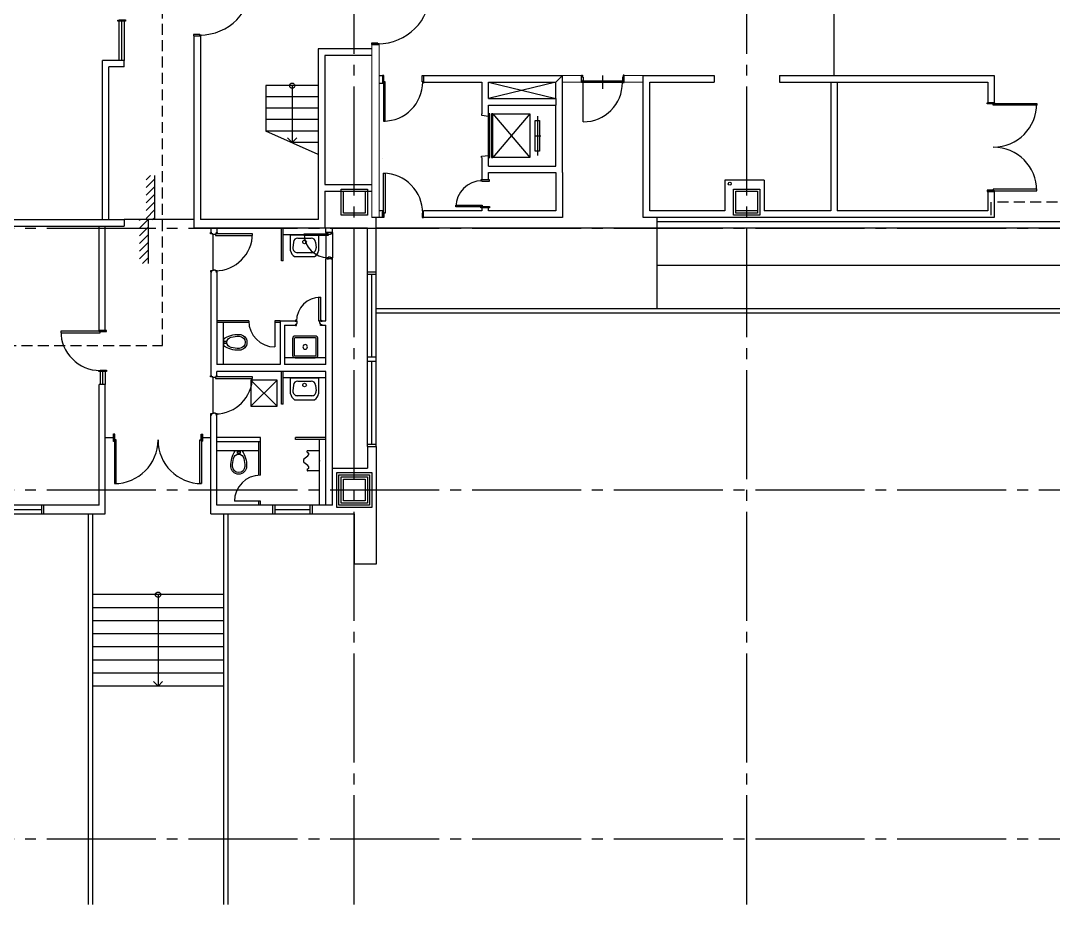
# Model space of a CAD drawing. Header units: millimetres. Extents: x -8103 to 195597, y 6477 to 112111.
# Drawn here: x 23595 to 25963, y 10600 to 12626 of the extents above; entities that cross this region are included whole.
import ezdxf

# ---------------------------------------------------------------- set-up
doc = ezdxf.new("R2010")
doc.units = ezdxf.units.MM
doc.header["$LTSCALE"] = 100
doc.linetypes.add('X-N-FAB-L10$0$COL-CEN-LIN', pattern=[3.25, 2.5, -0.25, 0.25, -0.25])
doc.linetypes.add('X-N-FAB-L10$0$HIDDEN', pattern=[0.375, 0.25, -0.125])
for name, color, linetype in [('0-XREF', 7, 'Continuous'), ('X-N-FAB-L10$0$08', 8, 'Continuous'), ('X-N-FAB-L10$0$188K新增範圍', 8, 'Continuous'), ('X-N-FAB-L10$0$A-WALL-IN', 8, 'Continuous'), ('X-N-FAB-L10$0$BLOCK', 8, 'Continuous'), ('X-N-FAB-L10$0$CCL', 8, 'X-N-FAB-L10$0$COL-CEN-LIN'), ('X-N-FAB-L10$0$COL-S', 8, 'Continuous'), ('X-N-FAB-L10$0$DOOR', 8, 'Continuous'), ('X-N-FAB-L10$0$TXT-CODE', 8, 'Continuous')]:
    doc.layers.add(name, color=color, linetype=linetype)

# ---------------------------------------------------------------- blocks, each defined once
blk = doc.blocks.new('X-N-FAB-L10$0$A$C467ba2ca')
at = {"layer": 'X-N-FAB-L10$0$CCL'}
for p, q in [((-2650, 0), (-2650, 9160)), ((-1750, 0), (-1750, 9160)), ((-27730.00003440415, 1550), (360, 1550)), ((-27730.00003440415, 950), (360, 950)), ((-27730.00003440415, 150), (360, 150))]:
    blk.add_line(p, q, dxfattribs=at)
at = {"layer": 'X-N-FAB-L10$0$COL-S'}
for points in [[(-2679.999999553242, 1639.999999550568), (-2620.000000447311, 1639.999999550568), (-2620.000000447311, 1580.000000444797), (-2679.999999553242, 1580.000000444797)], [(-2674.999999553242, 1634.999999550568), (-2625.000000447311, 1634.999999550568), (-2625.000000447311, 1585.000000444797), (-2674.999999553242, 1585.000000444797)], [(-1779.999999584092, 1639.999999550568), (-1720.000000478161, 1639.999999550568), (-1720.000000478161, 1580.000000444797), (-1779.999999584092, 1580.000000444797)], [(-1774.999999584092, 1634.999999550568), (-1725.000000478161, 1634.999999550568), (-1725.000000478161, 1585.000000444797), (-1774.999999584092, 1585.000000444797)], [(-2679.999999565218, 979.9999995528779), (-2620.000000459288, 979.9999995528779), (-2620.000000459288, 920.0000004471076), (-2679.999999565218, 920.0000004471076)], [(-2674.999999565218, 974.9999995528779), (-2625.000000459288, 974.9999995528779), (-2625.000000459288, 925.0000004471076), (-2674.999999565218, 925.0000004471076)]]:
    blk.add_lwpolyline(points, close=True, dxfattribs=at)
blk = doc.blocks.new('X-N-FAB-L10$0$A$C5b9bb6f0')
at = {"layer": 'X-N-FAB-L10$0$08'}
for p, q in [((26489.62848975291, 3789.035616617184), (26489.62848975291, 3699.035616617184)), ((26495.62848975288, 3789.035616617184), (26495.62848975288, 3699.035616617184)), ((26501.62848975291, 3789.035616617184), (26501.62848975291, 3699.035616617184)), ((26661.62848975285, 3755.132958080678), (26676.62848975285, 3755.132958080678)), ((26661.62848975291, 3755.132958080678), (26661.62848975288, 3314.035616617184)), ((26676.62848975291, 3755.132958080678), (26676.62848975288, 3334.035616617199)), ((26946.6284897835, 3725.132958080503), (26946.62848978321, 3334.035616617199)), ((27069.12848973452, 3725.132958080532), (26946.6284897835, 3725.132958080503)), ((26451.62848975291, 3334.035616617184), (26451.62848975291, 3699.035616617184)), ((26501.62848975291, 3699.035616617184), (26451.62848975291, 3699.035616617184)), ((26501.62848975291, 3684.035616617184), (26501.62848975291, 3699.035616617184)), ((26961.6284897835, 3710.132958080503), (26961.62848978327, 3414.035616614885)), ((27069.12848973452, 3710.132958080532), (26961.6284897835, 3710.132958080503)), ((26466.62848975291, 3334.035616617184), (26466.62848975291, 3684.035616617184)), ((26501.62848975291, 3684.035616617184), (26466.62848975291, 3684.035616617184)), ((27691.62848975288, 3339.035616617184), (27691.62848975291, 3664.035616617199)), ((27691.62848975291, 3664.035616617199), (27854.12848975291, 3664.035616617199)), ((27706.62848975288, 3354.035616617199), (27706.62848975291, 3649.035616617184)), ((27706.62848975291, 3649.035616617184), (27854.12848975291, 3649.035616617199)), ((27854.12848975291, 3664.035616617199), (27854.12848975291, 3649.035616617199)), ((28004.12848975291, 3664.035616617199), (28004.12848975291, 3649.035616617199)), ((28004.12848975291, 3664.035616617199), (28496.59395301022, 3664.035616617199)), ((28004.12848975291, 3649.035616617199), (28121.59395301022, 3649.035616617199)), ((28121.59395301022, 3649.035616617199), (28136.59395301022, 3649.035616617199)), ((28121.59395301022, 3649.035616617199), (28121.59395301022, 3354.035616617199)), ((28136.59395301022, 3649.035616617199), (28136.59395301022, 3354.035616617199)), ((28136.59395301022, 3649.035616617199), (28481.59395301022, 3649.035616617199)), ((28481.59395301022, 3649.035616617199), (28481.59395301022, 3601.987055641628)), ((28496.59395301019, 3664.035616617199), (28496.59395301022, 3601.987055641628)), ((26826.62848978341, 3641.035616617184), (26826.62848978341, 3537.03561661717)), ((26946.62848978341, 3641.03561661717), (26826.62848978341, 3641.035616617184)), ((26886.62848978341, 3641.03561661717), (26886.62848978341, 3511.03561661717)), ((26946.62848978341, 3615.03561661717), (26826.62848978341, 3615.03561661717)), ((28496.59395301022, 3601.987055641628), (28481.59395301042, 3601.987055641628)), ((26946.62848978341, 3589.03561661717), (26826.62848978341, 3589.03561661717)), ((26946.62848978341, 3563.03561661717), (26826.62848978341, 3563.03561661717)), ((26946.62848978341, 3537.03561661717), (26826.62848978341, 3537.03561661717)), ((26946.62848978647, 3483.240009642497), (26826.62848978341, 3537.03561661717)), ((26886.62848978341, 3511.03561661717), (26876.02188806565, 3521.642218335008)), ((26946.62848978341, 3511.03561661717), (26884.62579059551, 3511.03561661717)), ((26886.62848978341, 3511.03561661717), (26897.23509150121, 3521.642218335008)), ((27094.12848975291, 3474.035616617199), (27094.12848975291, 3474.035616617199)), ((26551.60473210644, 3425.159856312675), (26561.52726900115, 3435.082393207427)), ((26571.60473210644, 3334.035616617184), (26571.60473210644, 3435.082393207442)), ((26551.60473210644, 3407.48218678296), (26571.60473210644, 3427.482186783061)), ((26961.62848978327, 3414.035616614885), (27069.12848973452, 3414.035616614885)), ((27969.12848973423, 3424.035616617635), (27879.12848973452, 3424.035616617635)), ((27879.12848973452, 3424.035616617635), (27879.12848973452, 3354.035616617199)), ((27969.12848973423, 3424.035616617635), (27969.12848973423, 3354.035616617199)), ((26551.60473210644, 3389.804517253244), (26571.60473210644, 3409.804517253346)), ((26551.60473210644, 3372.126847723528), (26571.60473210644, 3392.126847723644)), ((26961.62848978327, 3399.035616614885), (27069.12848973452, 3399.035616614885)), ((26961.62848978327, 3399.035616614885), (26961.62848978318, 3314.035616617184)), ((28496.59395301022, 3398.084177592871), (28481.59395301022, 3398.084177592871)), ((28481.59395301022, 3398.084177592871), (28481.59395301022, 3354.035616617199)), ((28496.59395301022, 3398.084177592871), (28496.59395301022, 3339.035616617199)), ((26551.60473210644, 3354.449178193812), (26571.60473210644, 3374.449178193929)), ((28489.09395301022, 3374.035616617199), (28489.09395301022, 3344.035616617184)), ((26551.60473210644, 3336.771508664096), (26571.60473210644, 3356.771508664213)), ((26566.54650958916, 3334.035616617184), (26571.60473210644, 3339.093839134497)), ((27079.12848975294, 3214.035616439796), (27079.12848975294, 3339.035616617184)), ((28496.59395301022, 3339.035616617199), (27691.62848975288, 3339.035616617184)), ((27879.12848973452, 3354.035616617199), (27706.62848975288, 3354.035616617199)), ((28121.59395301022, 3354.035616617199), (27969.12848973423, 3354.035616617199)), ((28481.59395301022, 3354.035616617199), (28136.59395301022, 3354.035616617199)), ((26079.12848976773, 3334.035616617184), (26501.62848975291, 3334.035616617184)), ((26079.1284897674, 3319.035616617184), (26501.62848975291, 3319.035616617184)), ((26444.12848975291, 3079.938275155568), (26444.12848975294, 3319.035616617184)), ((26458.12848975291, 3079.938275155568), (26458.12848975294, 3319.035616617184)), ((26661.62848975288, 3334.035616617184), (26501.62848975291, 3334.035616617184)), ((26501.62848975291, 3334.035616617184), (26501.62848975291, 3319.035616617184)), ((26536.60473210644, 3314.473547652873), (26556.16680107065, 3334.035616617184)), ((26536.60473210644, 3332.151217182589), (26538.48913154102, 3334.035616617184)), ((26536.60473210644, 3296.795878123157), (26556.60473210644, 3316.795878123274)), ((26556.60473210644, 3334.035616617184), (26556.60473210644, 3232.988840026941)), ((26946.62848978321, 3334.035616617199), (26676.62848975288, 3334.035616617199)), ((26536.60473210644, 3279.118208593442), (26556.60473210644, 3299.118208593558)), ((26700.1284897532, 3314.035616617184), (26661.62848975288, 3314.035616617184)), ((27059.12848975294, 3314.035616617199), (26661.62848975288, 3314.035616617184)), ((26700.1284897532, 3314.035616617199), (26700.1284897532, 3304.035616617184)), ((26705.12848975247, 3300.035616617693), (26705.12848974767, 3218.035616617693)), ((26714.1284897532, 3314.035616617184), (26714.1284897532, 3304.03561661717)), ((26862.12848975285, 3239.035616617184), (26862.12848975288, 3314.035616617184)), ((26866.12848975285, 3239.035616617184), (26866.12848975288, 3314.035616617184)), ((26964.12848975285, 3299.035616619556), (26866.12848975285, 3299.035616619542)), ((26883.26931000603, 3299.035616619542), (26946.98766949971, 3299.035616619542)), ((26883.26931000603, 3262.625125480306), (26883.26931000603, 3299.035616619542)), ((26946.98766949971, 3299.035616619542), (26946.98766949971, 3262.625125480306)), ((26964.12848975291, 3304.035616616718), (26964.12848975291, 3314.035616617184)), ((26964.12848975291, 3304.035616616718), (26964.12848975291, 3301.535616616908)), ((26979.12848975291, 3304.035616616718), (26964.12848975291, 3304.035616616718)), ((26964.12848975291, 3297.535616616908), (26964.12848975291, 3244.035616616718)), ((26979.12848975291, 3304.035616616718), (26979.12848975291, 3314.035616617184)), ((26979.12848975297, 3301.535616617199), (26979.12848975364, 3246.535616616879)), ((27059.12848975294, 3214.035616439796), (27059.12848975294, 3314.035616617199)), ((26536.60473210644, 3261.44053906374), (26556.60473210644, 3281.440539063842)), ((26889.86805861306, 3282.364507509425), (26888.50727390006, 3269.245155610683)), ((26899.94060281821, 3291.446330543593), (26930.31637668752, 3291.446330543593)), ((26940.38892089264, 3282.364507509425), (26941.74970560567, 3269.245155610683)), ((26536.60473210644, 3243.762869534025), (26556.60473210644, 3263.762869534126)), ((26543.50837212903, 3232.988840026941), (26556.60473210644, 3246.085200004425)), ((26892.37193279085, 3248.971191303091), (26937.88504671489, 3248.971191303091)), ((26931.67716140053, 3258.073814087897), (26898.57981810521, 3258.073814087897)), ((26866.12848975285, 3239.035616617184), (26862.12848975285, 3239.035616617184)), ((26979.12848975291, 3244.035616616718), (26964.12848975291, 3244.035616616718)), ((26964.12848975291, 3102.035616616879), (26964.12848975291, 3244.035616616718)), ((26979.12848975291, 2764.035616617199), (26979.12848975291, 3244.035616616718)), ((26700.12848975288, 3214.035616618334), (26700.12848975288, 2976.035616618217)), ((26714.12848975291, 3214.035616617184), (26714.12848975291, 3002.035616617184)), ((27059.12848975294, 2814.035616439796), (27059.12848975294, 3214.035616439796)), ((27059.12848975294, 3214.035616439796), (27079.12848975294, 3214.035616439796)), ((27059.12848975294, 3209.035616439796), (27079.12848975294, 3209.035616439796)), ((27064.12848975294, 3214.035616439796), (27079.12848972526, 3214.035616439796)), ((27064.12848975294, 3214.035616439796), (27079.1284897468, 3214.035616439796)), ((27064.12848975294, 3214.035616439796), (27079.12848975291, 3214.035616439796)), ((27069.12848975294, 3019.035616439796), (27069.12848975294, 3209.035616439796)), ((27079.12848975294, 2814.035616439796), (27079.12848975291, 3214.035616439796)), ((26458.12848975294, 3079.938275155568), (26444.12848975291, 3079.938275155568)), ((26787.12848975454, 3102.035616616879), (26714.12848975291, 3102.035616617184)), ((26787.26197156616, 3098.035616616879), (26714.12848975291, 3098.035616617184)), ((26729.12848975128, 3002.035616617155), (26729.12848975128, 3098.03561661714)), ((26847.12848975454, 3102.035616616879), (26847.12848975454, 3042.035616616879)), ((26859.12848975454, 3102.035616616879), (26847.12848975454, 3102.035616616879)), ((26859.12848975454, 3098.035616616879), (26847.12848975454, 3098.035616616879)), ((26859.12848975454, 3102.035616616879), (26894.12848975239, 3102.035616616879)), ((26859.12848975454, 3102.035616616879), (26859.1284897544, 3002.035616616879)), ((26869.12848975451, 3092.035616616879), (26894.12848975279, 3092.035616616879)), ((26869.12848975451, 3092.035616616879), (26869.1284897544, 3002.035616616879)), ((26954.12848975271, 3102.035616616879), (26964.12848975288, 3102.035616616879)), ((26954.12848975311, 3092.035616616879), (26964.12848975291, 3092.035616616879)), ((26964.12848975288, 3002.035616617199), (26964.12848975288, 3092.035616616879)), ((26729.12848975041, 3060.535616617286), (26729.12848975213, 3044.535616617286)), ((26731.1284897516, 3049.535616617504), (26731.12848975093, 3055.535616617504)), ((26731.12848975093, 3055.535616617504), (26735.12848975093, 3055.535616617941)), ((26735.12848975093, 3055.535616617941), (26735.1284897516, 3049.535616617941)), ((26887.50848975172, 3060.715616615766), (26887.50848975335, 3023.275616615763)), ((26891.66848975173, 3060.71561661594), (26891.66848975336, 3023.275616615952)), ((26939.50848975146, 3066.955616618041), (26893.74848975145, 3066.955616616033)), ((26939.50848975164, 3062.795616618037), (26893.74848975163, 3062.795616616044)), ((26941.58848975334, 3023.275616618135), (26941.58848975171, 3060.715616618138)), ((26945.74848975337, 3023.27561661831), (26945.74848975174, 3060.715616618312)), ((26735.1284897516, 3049.535616617941), (26731.1284897516, 3049.535616617504)), ((26964.12848975288, 3017.035616617199), (26869.1284897544, 3017.035616616893)), ((26893.74848975346, 3021.195616616038), (26939.50848975344, 3021.195616618046)), ((26893.74848975363, 3017.035616616035), (26939.50848975361, 3017.035616618043)), ((27059.12848975294, 3019.035616439796), (27079.12848975291, 3019.035616439796)), ((27059.12848975294, 3009.035616439796), (27079.12848975291, 3009.035616439796)), ((27069.12848975294, 2819.035616439796), (27069.12848975294, 3009.035616439796)), ((27069.12848975294, 2819.035616439796), (27069.12848975294, 3009.035616439796)), ((26446.12848975291, 2986.03561661893), (26446.12848975291, 2956.03561661893)), ((26458.12848975291, 2986.03561661893), (26446.12848975291, 2986.03561661893)), ((26452.12848975291, 2986.03561661893), (26452.12848975291, 2956.03561661893)), ((26458.12848975291, 2986.03561661893), (26458.12848975291, 2956.03561661893)), ((26859.1284897544, 3002.035616616893), (26714.12848975291, 3002.035616617184)), ((26964.12848975288, 2986.035616617199), (26714.12848975326, 2986.035616617199)), ((26714.12848975317, 2976.035616617184), (26714.12848975326, 2986.035616617199)), ((26862.12848975285, 2911.035616617199), (26862.12848975288, 2986.035616617199)), ((26866.12848975285, 2911.035616617199), (26866.12848975288, 2986.035616617199)), ((26964.12848975288, 3002.035616617199), (26869.1284897544, 3002.035616616893)), ((26964.12848975291, 2679.035616617475), (26964.12848975291, 2986.035616617199)), ((26964.12848975291, 2679.035616617475), (26964.12848975291, 2986.035616617199)), ((26705.12848975247, 2972.035616617708), (26705.12848974767, 2890.035616617708)), ((26792.12848975294, 2966.035616617199), (26852.12848975314, 2906.035616617199)), ((26852.12848975294, 2966.035616617199), (26792.12848975314, 2906.035616617199)), ((26964.12848975285, 2971.035616619556), (26866.12848975285, 2971.035616619542)), ((26883.26931000603, 2971.035616619556), (26946.98766949971, 2971.035616619556)), ((26883.26931000603, 2934.625125480321), (26883.26931000603, 2971.035616619556)), ((26899.94060281821, 2963.446330543607), (26930.31637668752, 2963.446330543607)), ((26946.98766949971, 2971.035616619556), (26946.98766949971, 2934.625125480321)), ((26458.12848975291, 2956.03561661893), (26444.12848975291, 2956.03561661893)), ((26444.12848975291, 2679.035616617199), (26444.12848975291, 2956.03561661893)), ((26444.12848975291, 2679.035616617199), (26444.12848975291, 2956.03561661893)), ((26458.12848975288, 2659.035616617213), (26458.12848975291, 2956.03561661893)), ((26458.12848975288, 2659.035616617213), (26458.12848975291, 2956.03561661893)), ((26889.86805861306, 2954.364507509425), (26888.50727390006, 2941.245155610697)), ((26940.38892089264, 2954.364507509425), (26941.74970560567, 2941.245155610697)), ((26892.37193279085, 2920.971191303091), (26937.88504671489, 2920.971191303091)), ((26931.67716140053, 2930.073814087911), (26898.57981810521, 2930.073814087911)), ((26866.12848975285, 2911.035616617199), (26862.12848975285, 2911.035616617199)), ((26700.12848975291, 2659.035616617213), (26700.12848975288, 2886.035616618334)), ((26700.12848975291, 2659.035616617213), (26700.12848975288, 2886.035616618334)), ((26700.12848975288, 2841.535616617199), (26700.12848975288, 2886.035616618334)), ((26700.12848975288, 2841.535616617199), (26700.12848975288, 2886.035616618334)), ((26714.128489753, 2841.535616617199), (26714.12848975303, 2886.035616617184)), ((26714.128489753, 2841.535616617199), (26714.12848975303, 2886.035616617184)), ((26477.17705072858, 2825.535616617199), (26477.17705072858, 2842.535616617199)), ((26681.07992877733, 2825.535616616966), (26681.07992877733, 2842.535616616966)), ((26714.12848975288, 2679.035616617213), (26714.12848975291, 2856.035616617184)), ((26459.12848976735, 2834.035616617199), (26477.17705072847, 2834.035616617199)), ((26681.07992877733, 2834.035616617199), (26700.12848975288, 2834.035616617184)), ((26814.12848975297, 2834.03561661733), (26714.12848975288, 2834.035616617213)), ((26814.12848975297, 2824.03561661733), (26714.12848975288, 2824.035616617213)), ((26810.12848975346, 2748.035616617126), (26810.12848975224, 2824.035616617315)), ((26814.12848975297, 2824.03561661733), (26814.12848975297, 2834.03561661733)), ((26814.12848975346, 2747.902134805641), (26814.12848975224, 2824.03561661733)), ((26894.12848975309, 2830.035616617257), (26894.12848975314, 2834.035616617257)), ((26964.12848975288, 2834.03561661733), (26894.12848975314, 2834.035616617257)), ((26964.12848975288, 2830.03561661733), (26894.12848975309, 2830.035616617257)), ((26949.12848975073, 2679.035616617461), (26949.12848975309, 2830.035616617301)), ((27059.12848975294, 2819.035616439796), (27079.12848975294, 2819.035616439796)), ((26810.12848975256, 2804.035616617315), (26714.12848975288, 2804.035616617213)), ((26772.12848975291, 2804.035616617446), (26756.12848975291, 2804.035616617097)), ((26761.12848975297, 2802.035616617213), (26767.12848975297, 2802.03561661733)), ((26761.12848975306, 2798.035616617213), (26761.12848975297, 2802.035616617213)), ((26767.12848975306, 2798.03561661733), (26761.12848975306, 2798.035616617213)), ((26767.12848975297, 2802.03561661733), (26767.12848975306, 2798.03561661733)), ((26921.12848975224, 2800.356616615158), (26921.12848975204, 2803.535616615147)), ((26921.42048975229, 2799.90161661517), (26923.94848975237, 2798.743616615335)), ((26949.12848975201, 2804.03561661698), (26921.62848975201, 2804.035616615176)), ((26949.12848975501, 2758.03561661698), (26949.12848975201, 2804.03561661698)), ((27059.12848975294, 2814.035616439796), (27079.12848975288, 2814.035616439796)), ((27059.12848975297, 2814.035616439796), (27079.12848975294, 2814.035616439796)), ((27059.12848975297, 2814.035616439796), (27059.12848975294, 2764.035616617199)), ((27079.12848975288, 2814.035616439796), (27079.12848975288, 2544.035616614128)), ((26913.12848975373, 2778.07161661463), (26913.12848975332, 2783.99961661463)), ((26921.12848975477, 2761.714616615151), (26921.12848975501, 2758.535616615147)), ((26921.42048975476, 2762.169616615167), (26923.93448975467, 2763.321616615329)), ((26949.12848975501, 2758.03561661698), (26921.62848975501, 2758.035616615176)), ((26979.12848975291, 2679.03561661749), (26979.12848975291, 2764.035616617199)), ((26979.12848975291, 2764.035616617199), (27059.12848975294, 2764.035616617199)), ((26316.62848975291, 2679.035616617155), (26225.62848975291, 2679.035616617155)), ((26311.62848975291, 2679.035616617155), (26311.62848975291, 2659.035616617199)), ((26316.62848975291, 2679.035616617155), (26316.62848975291, 2659.035616617199)), ((26444.12848975291, 2679.035616617199), (26316.62848975291, 2679.035616617184)), ((26841.62848975291, 2679.035616617271), (26714.12848975288, 2679.035616617213)), ((26814.1284897555, 2688.035616617242), (26754.1284897555, 2688.035616619076)), ((26810.12848975591, 2679.035616617315), (26810.1284897555, 2688.035616617126)), ((26814.12848975591, 2679.03561661733), (26814.1284897555, 2688.035616617242)), ((26841.62848975291, 2679.035616617199), (26841.62848975291, 2659.035616617199)), ((26932.62848975291, 2679.035616617184), (26841.62848975291, 2679.035616617199)), ((26846.62848975291, 2679.035616617199), (26846.62848975291, 2659.035616617199)), ((26927.62848975291, 2679.035616617184), (26927.62848975291, 2659.035616617199)), ((26932.62848975291, 2679.035616617184), (26932.62848975291, 2659.035616617199)), ((26979.12848975291, 2679.03561661749), (26932.62848975291, 2679.035616617359)), ((26225.62848975291, 2659.035616617199), (26316.62848975291, 2659.035616617184)), ((26230.62848975291, 2669.035616617199), (26311.62848975291, 2669.035616617184)), ((26316.62848975291, 2659.035616617199), (26458.12848975288, 2659.035616617199)), ((26419.12848973856, 2659.035616617199), (26419.12848973859, 1764.035616617199)), ((26429.12848973856, 2659.035616617199), (26429.12848973859, 1764.035616617199)), ((26700.12848975291, 2659.035616617213), (26841.62848975291, 2659.035616617271)), ((26729.12848976723, 2659.035616617228), (26729.12848976723, 1764.035616617228)), ((26739.12848976723, 2659.035616617228), (26739.12848976723, 1764.035616617228)), ((26841.62848975291, 2659.035616617199), (26932.62848975291, 2659.035616617184)), ((26846.62848975291, 2669.035616617199), (26927.62848975291, 2669.035616617184)), ((26932.62848975291, 2659.035616617359), (27029.12848975291, 2659.035616617519)), ((27029.12848975291, 2659.035616617519), (27029.12848975291, 2544.035616614128)), ((27079.12848975288, 2544.035616614128), (27029.12848975291, 2544.035616614128)), ((26729.12848976723, 2474.035616617199), (26429.12848973856, 2474.035616617199)), ((26579.12848975291, 2474.035616617199), (26579.12848975291, 2264.035616617199)), ((26729.12848976723, 2444.035616617199), (26429.12848973856, 2444.035616617199)), ((26729.12848976723, 2414.035616617184), (26429.12848973856, 2414.035616617199)), ((26729.12848976723, 2384.035616617199), (26429.12848973856, 2384.035616617184)), ((26729.12848976723, 2354.035616617199), (26429.12848973856, 2354.035616617184)), ((26729.12848976723, 2324.035616617199), (26429.12848973856, 2324.035616617184)), ((26729.12848976723, 2294.035616617184), (26429.12848973856, 2294.035616617199)), ((26579.12848975291, 2264.035616617199), (26568.52188803512, 2274.642218335022)), ((26579.12848975291, 2264.035616617199), (26589.73509147068, 2274.642218335022)), ((26729.12848976723, 2264.035616617184), (26429.12848973856, 2264.035616617199))]:
    blk.add_line(p, q, dxfattribs=at)
for points in [[(26486.84800194929, 3790.986836129334), (26489.77483121891, 3790.986836129392), (26489.77483121888, 3791.962445885481), (26504.40897755901, 3791.962445885627), (26504.40897755904, 3789.03561661733), (26486.84800194929, 3789.035616617155)], [(26677.90897755782, 3757.084177592769), (26674.9821482882, 3757.084177592827), (26674.9821482882, 3758.059787348917), (26660.34800194809, 3758.059787349062), (26660.34800194803, 3755.132958080765), (26677.90897755779, 3755.13295808059)], [(28497.37444081515, 3600.035836129362), (28494.44761154556, 3600.035836129377), (28494.44761154553, 3599.060226373287), (28480.8134652054, 3599.060226373433), (28480.81346520546, 3601.98705564173), (28497.37444081518, 3601.987055641541)], [(28494.44761154556, 3600.035836129377), (28594.44783105774, 3600.03583612814), (28594.44783105771, 3596.133397103738), (28494.4476115455, 3596.133397105004)], [(26999.128489722, 3404.035616617199), (27059.128489722, 3404.035616617199), (27059.128489722, 3344.035616617199), (26999.128489722, 3344.035616617199)], [(27004.12848975262, 3399.035616614885), (27054.12848975262, 3399.035616614885), (27054.12848975262, 3349.035616614885), (27004.12848975262, 3349.035616614885)], [(27899.12848972203, 3404.035616617184), (27959.12848972203, 3404.035616617199), (27959.12848972203, 3344.035616617184), (27899.12848972203, 3344.035616617199)], [(27904.1284897468, 3399.035616617199), (27954.1284897468, 3399.035616617199), (27954.1284897468, 3354.035616617199), (27904.1284897468, 3354.035616617199)], [(28497.37444081515, 3400.035397105021), (28494.44761154556, 3400.035397105006), (28494.44761154553, 3401.011006861096), (28480.8134652054, 3401.011006860965), (28480.81346520546, 3398.084177592667), (28497.37444081518, 3398.084177592857)], [(28494.44761154556, 3400.035397105006), (28594.44783105774, 3400.035397106258), (28594.44783105771, 3403.937836130644), (28494.4476115455, 3403.937836129393)], [(26710.62848975256, 3301.535616617388), (26710.62848975233, 3297.535616617388), (26795.62848975233, 3297.535616612324), (26795.62848975256, 3301.535616612324)], [(26969.12848975472, 3301.535616616718), (26969.12848975454, 3297.535616616718), (26914.12848975454, 3297.535616618785), (26914.12848975472, 3301.535616618785)], [(26951.62848975265, 3101.03561661487), (26947.62848975265, 3101.035616615016), (26947.62848975472, 3156.035616615016), (26951.62848975472, 3156.03561661487)], [(26443.34800194809, 3077.987055643258), (26446.27483121768, 3077.987055643258), (26446.27483121771, 3077.011445887183), (26460.90897755785, 3077.011445887314), (26460.90897755782, 3079.938275155611), (26443.34800194806, 3079.938275155422)], [(26446.27483121768, 3077.987055643258), (26356.27461170551, 3077.987055642021), (26356.27461170554, 3074.08461661762), (26446.27483121774, 3074.084616618886)], [(26443.34800194931, 2987.986836131036), (26446.27483121894, 2987.98683613108), (26446.27483121891, 2988.962445887184), (26460.90897755907, 2988.962445887315), (26460.9089775591, 2986.035616619018), (26443.34800194934, 2986.035616618843)], [(26710.62848975256, 2973.535616617388), (26710.62848975233, 2969.535616617388), (26795.62848975233, 2969.535616612324), (26795.62848975256, 2973.535616612324)], [(26479.12827024073, 2825.755128812336), (26479.1282702407, 2828.681958081957), (26480.10387999681, 2828.681958081957), (26480.10387999666, 2842.316104422105), (26477.17705072838, 2842.316104422061), (26477.17705072855, 2825.755128812321)], [(26679.12870926506, 2825.755128812336), (26679.12870926506, 2828.681958081957), (26678.15309950899, 2828.681958081957), (26678.15309950913, 2842.316104422105), (26681.07992877744, 2842.316104422061), (26681.07992877724, 2825.755128812321)], [(26479.1282702407, 2828.681958081957), (26479.12827024196, 2728.681738569765), (26483.03070926634, 2728.681738569794), (26483.03070926509, 2828.681958082001)], [(26679.12870926506, 2828.681958081957), (26679.12870926384, 2728.681738569765), (26675.22627023945, 2728.681738569794), (26675.2262702407, 2828.681958082001)], [(26989.12848975291, 2754.035616617199), (27069.12848975291, 2754.035616617199), (27069.12848975291, 2674.035616617199), (26989.12848975291, 2674.035616617199)], [(26994.12848975291, 2749.035616617199), (27064.12848975291, 2749.035616617199), (27064.12848975291, 2679.035616617199), (26994.12848975291, 2679.035616617199)]]:
    blk.add_lwpolyline(points, close=True, dxfattribs=at)
at = {"layer": 'X-N-FAB-L10$0$08', "linetype": 'X-N-FAB-L10$0$HIDDEN'}
blk.add_lwpolyline([(28829.12848975263, 3374.035616614889), (28496.59395301022, 3374.035616614887)], dxfattribs=at)
at = {"layer": 'X-N-FAB-L10$0$08'}
for points in [[(26711.92848975272, 3304.035616617301), (26715.12848975274, 3304.035616617111), (26715.12848975256, 3301.535616617111), (26710.62848975256, 3301.535616617388), (26710.62848975247, 3300.035616617388), (26705.12848975247, 3300.035616617693), (26705.12848975256, 3301.535616617693), (26699.12848974756, 3301.535616618101), (26699.12848974773, 3304.035616618101), (26702.32848974774, 3304.035616617926)], [(26975.9284897529, 3304.035616617082), (26979.12848975291, 3304.035616617199), (26979.12848975297, 3301.535616617199), (26974.62848975297, 3301.535616617024), (26974.62848975303, 3300.035616617024), (26969.12848975303, 3300.035616616835), (26969.12848975297, 3301.535616616835), (26967.12848975297, 3301.535616616718), (26967.12848975291, 3304.035616616718), (26970.32848975289, 3304.035616616835)], [(26975.92848975371, 3244.035616616762), (26979.12848975373, 3244.035616616879), (26979.12848975364, 3246.535616616879), (26974.62848975364, 3246.535616616718), (26974.62848975358, 3248.035616616718), (26969.12848975358, 3248.035616616529), (26969.12848975364, 3246.535616616529), (26967.12848975364, 3246.535616616398), (26967.12848975373, 3244.035616616398), (26970.32848975371, 3244.035616616515)], [(26711.92848974743, 3214.035616617301), (26715.12848974744, 3214.035616617126), (26715.12848974756, 3216.535616617126), (26710.62848974756, 3216.535616617388), (26710.62848974767, 3218.035616617388), (26705.12848974767, 3218.035616617693), (26705.12848974756, 3216.535616617693), (26699.12848974756, 3216.535616618392), (26699.12848974744, 3214.035616618392), (26702.32848974742, 3214.035616618217)], [(26894.12848975271, 3094.235616615857), (26894.12848975282, 3091.035616615845), (26896.62848975282, 3091.035616615933), (26896.62848975265, 3095.535616615933), (26898.12848975265, 3095.535616615991), (26898.12848975247, 3101.035616615991), (26896.62848975247, 3101.035616615933), (26896.62848975236, 3103.035616615933), (26894.12848975236, 3103.035616615845), (26894.12848975247, 3099.835616615848)], [(26954.12848975303, 3094.235616616672), (26954.12848975314, 3091.035616616675), (26951.62848975314, 3091.035616616588), (26951.62848975297, 3095.535616616588), (26950.12848975297, 3095.535616616544), (26950.12848975279, 3101.035616616544), (26951.62848975279, 3101.035616616588), (26951.62848975268, 3103.035616616588), (26954.12848975268, 3103.035616616675), (26954.12848975279, 3099.835616616678)], [(26711.92848975272, 2976.035616617315), (26715.12848975274, 2976.035616617126), (26715.12848975256, 2973.535616617126), (26710.62848975256, 2973.535616617388), (26710.62848975247, 2972.035616617388), (26705.12848975247, 2972.035616617708), (26705.12848975256, 2973.535616617708), (26699.12848975256, 2973.535616618392), (26699.12848975274, 2976.035616618392), (26702.32848975272, 2976.035616618217)], [(26711.92848974743, 2886.035616617315), (26715.12848974741, 2886.035616617126), (26715.12848974756, 2888.535616617126), (26710.62848974756, 2888.535616617388), (26710.62848974767, 2890.035616617388), (26705.12848974767, 2890.035616617708), (26705.12848974756, 2888.535616617708), (26699.12848974756, 2888.535616618392), (26699.12848974741, 2886.035616618392), (26702.32848974742, 2886.035616618217)]]:
    blk.add_lwpolyline(points, dxfattribs=at)
at = {"layer": 'X-N-FAB-L10$0$08', "flags": 128}
blk.add_lwpolyline([(26792.12848975314, 2906.035616617199), (26852.12848975314, 2906.035616617199), (26852.12848975294, 2966.035616617199), (26792.12848975294, 2966.035616617199)], close=True, dxfattribs=at)
at = {"layer": 'X-N-FAB-L10$0$08'}
for centre, radius in [((26886.62848978341, 3641.03561661717), 6), ((27890.15415149124, 3416.226123627013), 3.5), ((26949.12848975352, 2781.03561661698), 0.2), ((26579.12848975291, 2474.035616617199), 6)]:
    blk.add_circle(centre, radius, dxfattribs=at)
for centre, radius, start, end in [((26674.9821482882, 3877.08439710502), 120.0002195121951, 270, 0), ((28494.44761154431, 3600.035836129391), 100.0002195121951, 270, 0), ((28494.44761154431, 3400.035397105006), 100.0002195121951, 0, 90), ((26710.62848975256, 3301.535616617388), 85, 270, 0), ((26969.12848975472, 3301.535616616718), 55, 180, 270), ((26951.62848975265, 3101.03561661487), 55, 90, 180), ((26847.12848975454, 3102.035616616879), 60, 180.0000000083377, 270), ((26446.27483121894, 3077.987055643272), 90.00021951219513, 180, 270), ((26710.62848975256, 2973.535616617388), 85, 270, 0), ((26479.1282702407, 2828.681958083209), 100.0002195121951, 270, 0), ((26679.12870926509, 2828.681958083209), 100.0002195121951, 180, 270), ((26890.07848975077, 2822.900616613115), 44.5, 302.2559999907729, 321.2869999946651), ((26921.62848975204, 2803.535616615176), 0.5, 90, 179.9999999916624), ((26921.62848975224, 2800.356616615187), 0.499995, 179.9999999916624, 245.3729999972603), ((26922.92948975251, 2796.570616615267), 2.39999, 321.2869999946651, 65.374300000825), ((26914.62848975332, 2783.999616614732), 1.5, 122.2549999795163, 179.9999999916624), ((26914.62848975373, 2778.071616614732), 1.49999, 179.9999999916624, 237.7449999869435), ((26890.07848975627, 2739.170616613119), 44.5, 38.7128999983924, 57.74430000385789), ((26814.1284897555, 2688.035616617242), 60, 90, 180), ((26921.62848975477, 2761.71461661518), 0.5, 114.6269999843438, 179.9999999916624), ((26921.62848975501, 2758.535616615176), 0.5, 179.9999999916624, 270), ((26922.92948975452, 2765.50061661526), 2.39999, 294.6259999913233, 38.71309999515483)]:
    blk.add_arc(centre, radius, start, end, dxfattribs=at)
for centre, major_axis, ratio, start_param, end_param in [((26898.57981810521, 3268.200396366388), (-7.160574999357777, 7.160574999357782), 0.9999999999997176, 0.6820442814815678, 2.356194490041327), ((26899.94060281821, 3281.319748265116), (-7.160574999357777, 7.160574999357782), 0.9999999999997176, 5.497787143781997, 6.965229588661158), ((26930.31637668752, 3281.319748265116), (7.160574999358671, 7.160574999358666), 0.9999999999994694, 5.601141025597309, 7.0685834705773), ((26931.67716140053, 3268.200396366388), (-7.160574999357777, 7.160574999357782), 0.9999999999997176, 2.356194490041327, 4.030344698802788), ((26899.6452752575, 3263.681260964411), (11.6036128011569, 11.60361280115689), 0.9999999999997452, 2.420598317942363, 3.467795869172693), ((26930.61170424824, 3263.681260964411), (11.6036128011569, 11.60361280115689), 0.9999999999997452, 4.38618576450019, 5.433383315730105), ((26893.74848975174, 3060.715616616042), (-4.41234631460611, 4.412346314606111), 0.9999999999993485, -0.7853981633539318, 0.7853981634413834), ((26893.74848975174, 3060.715616616042), (1.470782104871561, 1.47078210487156), 0.9999999999975633, 0.7853981634434419, 2.356194490234502), ((26939.50848975172, 3060.715616618036), (-4.412346314605419, 4.41234631460542), 0.9999999999996623, 3.92699081703102, 5.497787143825811), ((26939.50848975172, 3060.715616618036), (1.470782104867976, 1.470782104867976), 0.9999999999989388, 5.497787143824983, 7.06858347062234), ((26893.74848975337, 3023.27561661604), (-4.412346314605419, 4.41234631460542), 0.9999999999996623, 0.7853981634412261, 2.356194490236018), ((26893.74848975337, 3023.27561661604), (1.470782104867976, 1.470782104867976), 0.9999999999989388, 2.35619449023519, 3.926990817029749), ((26939.50848975335, 3023.275616618033), (-1.470782104867976, 1.470782104867976), 0.9999999999996383, 2.356194490236938, 3.926990817030799), ((26939.50848975335, 3023.275616618033), (4.412346314606147, 4.412346314606147), 0.9999999999993323, 3.926990817031417, 5.497787143825414), ((26899.94060281821, 2953.319748265116), (-7.160574999357777, 7.160574999357782), 0.9999999999997176, 5.497787143781997, 6.965229588661158), ((26930.31637668752, 2953.319748265116), (7.160574999358671, 7.160574999358666), 0.9999999999994694, 5.601141025597309, 7.0685834705773), ((26898.57981810521, 2940.200396366388), (-7.160574999357777, 7.160574999357782), 0.9999999999997176, 0.6820442814815678, 2.356194490041327), ((26931.67716140053, 2940.200396366388), (-7.160574999357777, 7.160574999357782), 0.9999999999997176, 2.356194490041327, 4.030344698802788), ((26899.6452752575, 2935.681260964426), (11.6036128011569, 11.60361280115689), 0.9999999999997452, 2.420598317942363, 3.467795869172693), ((26930.61170424824, 2935.681260964426), (11.6036128011569, 11.60361280115689), 0.9999999999997452, 4.38618576450019, 5.433383315730105)]:
    blk.add_ellipse(centre, major_axis=major_axis, ratio=ratio, start_param=start_param, end_param=end_param, dxfattribs=at)
for centre in [(26915.12848975285, 3282.682569062759), (26915.12848975285, 2954.682569062759)]:
    blk.add_ellipse(centre, major_axis=(-2.89643683397444, 2.896436833974441), ratio=0.9999999999997053, dxfattribs=at)
at = {"layer": 'X-N-FAB-L10$0$08', "extrusion": (0, 0, -1)}
for centre, major_axis, ratio, start_param, end_param in [((26762.86923049673, 3008.868949954282), (43.63417256106797, 43.63417256106796), 0.9999999999999764, 4.919273185077098, 5.534407401909636), ((26749.15331340564, 3052.535616619469), (8.502834348571993, 8.50283434857199), 0.9999999999999921, 2.52538753651403, 5.32859409746722), ((26762.86923049673, 3008.868949954282), (-40.80574543632321, 40.80574543632322), 0.9999999999999059, 0.5091321819993982, 0.8220184215250055), ((26765.12848975128, 3052.535616621186), (-12.72792206135855, 12.72792206135855), 0.9999999999998911, 0.7853981633975027, 3.926990816987296), ((26765.12848975128, 3052.535616621186), (-9.899494936611882, 9.899494936611884), 0.9999999999999563, 0.78539816339747, 3.926990816987263), ((26762.8692304873, 3096.202283287625), (43.63417256107023, 43.63417256107022), 0.9999999999999917, 2.319574232071654, 2.934708448904209), ((26762.8692304873, 3096.202283287625), (40.80574543632448, 40.80574543632451), 0.9999999999999679, 2.319574232071642, 2.632460471597243), ((26807.79515642032, 2770.294875877487), (43.63417256107058, 43.63417256107059), 0.9999999999999745, 3.89037055895305, 4.505504775785594), ((26720.46182308698, 2770.294875875581), (43.63417256106986, 43.63417256106985), 0.9999999999999846, 0.2068842047788988, 0.8220184216114484), ((26807.79515642032, 2770.294875877487), (-40.8057454363245, 40.80574543632451), 0.9999999999999679, 5.461166885747918, 5.774053125273518), ((26720.46182308698, 2770.294875875581), (40.80574543632538, 40.80574543632537), 0.9999999999998997, 0.509132182085883, 0.8220184216114907), ((26764.12848975373, 2768.035616617271), (-9.8994949366129, 9.899494936612902), 0.9999999999997499, 2.356194490337998, 5.49778714381603)]:
    blk.add_ellipse(centre, major_axis=major_axis, ratio=ratio, start_param=start_param, end_param=end_param, dxfattribs=at)
blk.add_ellipse((26916.62848975253, 3041.995616617045), major_axis=(-3.676955262170881, 3.676955262170881), ratio=0.9999999999995461, dxfattribs=at)
at = {"layer": 'X-N-FAB-L10$0$08', "extrusion": (0, 0, -0.9999999999999998)}
for centre, major_axis, ratio, start_param, end_param in [((26764.12848975338, 2784.010792962901), (8.50283434857265, 8.50283434857265), 0.9999999999998366, 4.09618386339549, 6.899390424348679), ((26764.12848975373, 2768.035616617271), (-12.72792206135789, 12.72792206135789), 0.9999999999999947, 2.35619449033812, 5.497787143816153)]:
    blk.add_ellipse(centre, major_axis=major_axis, ratio=ratio, start_param=start_param, end_param=end_param, dxfattribs=at)
at = {"layer": 'X-N-FAB-L10$0$08'}
blk.add_point((26949.12848975352, 2781.03561661698), dxfattribs=at)
at = {"layer": 'X-N-FAB-L10$0$188K新增範圍'}
for p, q in [((27086.12848973452, 3664.035616617184), (27094.12848975291, 3664.035616617184)), ((27086.12848975288, 3647.035616617184), (27094.12848975288, 3647.035616617184)), ((27094.12848975291, 3664.035616617184), (27094.12848975291, 3647.035616617184)), ((27188.03114828948, 3664.035616617199), (27506.62848975291, 3664.035616617199)), ((27188.03114828959, 3649.035616617184), (27321.62848975291, 3649.035616617199)), ((27321.62848975291, 3649.035616617199), (27321.62848975291, 3576.035616617199)), ((27336.62848975291, 3649.035616617184), (27491.62848975291, 3611.535616617184)), ((27491.62848975291, 3649.035616617199), (27336.62848975291, 3611.535616617184)), ((27336.62848975291, 3611.535616617184), (27336.62848975291, 3649.035616617184)), ((27336.62848975291, 3649.035616617199), (27491.62848975291, 3649.035616617199)), ((27491.62848975291, 3649.035616617199), (27506.62848975291, 3664.035616617199)), ((27491.62848975291, 3611.535616617199), (27491.62848975291, 3649.035616617199)), ((27506.62848975291, 3441.535616617199), (27506.62848975291, 3664.035616617199)), ((27336.62848975291, 3611.535616617184), (27491.62848975291, 3611.535616617184)), ((27491.62848975291, 3611.535616617184), (27491.62848975291, 3596.535616617184)), ((27336.62848975288, 3596.535616617184), (27491.62848975291, 3596.535616617184)), ((27336.62848975291, 3571.035616617199), (27336.62848975291, 3596.535616617184)), ((27336.62848975291, 3576.035616617199), (27336.62848975291, 3476.035616617199)), ((27336.62848975288, 3576.035616617577), (27336.62848975291, 3476.035616617577)), ((27431.62848975291, 3576.035616617199), (27346.62848975291, 3476.035616617199)), ((27346.62848975291, 3576.035616617199), (27431.62848975291, 3476.035616617199)), ((27491.62848975291, 3456.535616617184), (27491.62848975291, 3596.535616617199)), ((27321.62848975291, 3573.035616617199), (27336.62848975265, 3571.035616617199)), ((27336.62848975291, 3571.035616617199), (27336.62848975291, 3571.035616617199)), ((27336.62848975291, 3481.035616617199), (27336.62848975291, 3571.035616617199)), ((27449.12848975268, 3571.035616617213), (27449.12848975314, 3481.035616617213)), ((27442.22848975289, 3526.035616617199), (27456.62848975291, 3526.035616617199)), ((27321.62848975291, 3479.035616617199), (27336.62848975265, 3481.035616617199)), ((27321.62848975291, 3476.035616617199), (27321.62848975291, 3424.938275153763)), ((27336.62848975291, 3456.535616617184), (27491.62848975291, 3456.535616617184)), ((27336.62848975291, 3441.535616617199), (27491.62848975291, 3441.535616617199)), ((27491.62848975291, 3441.535616617199), (27491.62848975291, 3354.035616617184)), ((27506.62848975291, 3441.535616617199), (27506.62848975291, 3339.035616617199)), ((27336.62848975291, 3424.938275153778), (27321.62848975291, 3424.938275153763)), ((27094.12848975291, 3339.035616617184), (27069.12848973452, 3339.035616617184)), ((27094.12848975291, 3354.035616617184), (27086.12848975288, 3354.035616617184)), ((27094.12848975291, 3354.035616617184), (27094.12848975279, 3339.035616617184)), ((27321.62848975291, 3354.035616617184), (27188.03114828948, 3354.035616617184)), ((27188.03114828948, 3339.035616617184), (27188.03114828948, 3354.035616617184)), ((27506.62848975291, 3339.035616617199), (27188.03114828948, 3339.035616617184)), ((27336.62848975291, 3361.035616617184), (27321.62848975291, 3361.035616617184)), ((27321.62848975291, 3361.035616617184), (27321.62848975291, 3354.035616617184)), ((27491.62848975291, 3354.035616617184), (27336.62848975291, 3354.035616617184))]:
    blk.add_line(p, q, dxfattribs=at)
for points in [[(27321.62848975291, 3576.035616617199), (27320.62848975291, 3576.035616617199), (27320.62848975291, 3573.035616617199), (27321.62848975291, 3573.035616617199)], [(27321.62848975291, 3476.035616617199), (27320.62848975291, 3476.035616617199), (27320.62848975291, 3479.035616617199), (27321.62848975291, 3479.035616617199)], [(27336.62848975291, 3456.535616617184), (27336.62848975291, 3481.035616617199)], [(27336.62848975291, 3424.938275153778), (27336.62848975291, 3441.535616617199)], [(27336.62848975291, 3354.035616617184), (27336.62848975291, 3361.035616617184)]]:
    blk.add_lwpolyline(points, dxfattribs=at)
for points in [[(27339.62848975291, 3476.035616617199), (27339.62848975291, 3576.035616617199), (27336.62848975291, 3576.035616617199), (27336.62848975291, 3476.035616617199)], [(27346.62848975291, 3476.035616617199), (27346.62848975291, 3576.035616617199), (27343.62848975291, 3576.035616617199), (27343.62848975291, 3476.035616617199)], [(27346.62848975291, 3576.035616617199), (27431.62848975291, 3576.035616617199), (27431.62848975291, 3476.035616617199), (27346.62848975291, 3476.035616617199), (27346.62848975291, 3576.035616617199)], [(27454.12848975271, 3561.035616617242), (27454.12848975309, 3491.035616617242), (27444.12848975309, 3491.035616617199), (27444.12848975271, 3561.035616617199), (27454.12848975271, 3561.035616617242)]]:
    blk.add_lwpolyline(points, close=True, dxfattribs=at)
at = {"layer": 'X-N-FAB-L10$0$A-WALL-IN', "lineweight": 0}
for p, q in [((27069.12848973452, 3735.132958080532), (27069.12848973452, 3710.132958080532)), ((27086.12848975288, 3339.035616617184), (27086.12848975288, 3735.132958080532)), ((27069.12848973452, 3710.132958080532), (27069.12848973452, 3339.03565646561)), ((27550.12848975288, 3664.035616617184), (27506.62848975291, 3664.035616617199)), ((27550.12848975288, 3649.035616617199), (27506.62848975291, 3649.035616617199)), ((27691.62848975291, 3664.035616617199), (27648.12848975288, 3664.035616617199)), ((27691.62848975291, 3649.035616617199), (27648.12848975291, 3649.035616617199))]:
    blk.add_line(p, q, dxfattribs=at)
at = {"layer": 'X-N-FAB-L10$0$DOOR'}
for p, q in [((27086.12848973452, 3735.132958080532), (27069.12848973452, 3735.132958080532)), ((27188.03114828962, 3664.035616617199), (27188.03114828959, 3649.035616617184)), ((27550.12848975291, 3649.035616617184), (27550.12848975303, 3664.035616617199)), ((27554.12848975291, 3558.035616617184), (27554.12848975291, 3648.035616617184)), ((27599.12848975291, 3634.035616617184), (27599.12848975291, 3664.035616617184)), ((27648.12848975291, 3649.035616617184), (27648.12848975303, 3664.035616617199)), ((27723.12848975291, 3339.035616617184), (27723.12848975291, 3129.035616617199)), ((28889.12848975291, 3329.035616617184), (27723.12848975291, 3329.035616617184)), ((28889.12848975291, 3314.035616617184), (27079.12848975294, 3314.035616617184)), ((28889.12848975291, 3229.035616617199), (27723.12848975291, 3229.035616617184)), ((28889.12848975291, 3129.035616617199), (27079.12848975294, 3129.035616617184)), ((28889.12848975291, 3119.035616617199), (27079.12848975294, 3119.035616617199))]:
    blk.add_line(p, q, dxfattribs=at)
for points in [[(27964.12848973452, 4506.535616617199), (28129.09395301023, 4506.535616617199), (28129.09395301023, 3664.035616617199)], [(27550.12848975291, 3662.535616617184), (27550.12848975291, 3665.035616617184), (27552.62848975291, 3665.035616617184), (27552.62848975291, 3660.535616617184), (27554.12848975291, 3660.535616617184), (27554.12848975291, 3652.535616617184), (27552.62848975291, 3652.535616617184), (27552.62848975291, 3648.035616617184), (27550.12848975291, 3648.035616617184), (27550.12848975291, 3650.535616617184)], [(27648.12848975291, 3662.535616617184), (27648.12848975291, 3665.035616617184), (27645.62848975291, 3665.035616617184), (27645.62848975291, 3660.535616617184), (27644.12848975291, 3660.535616617184), (27644.12848975291, 3652.535616617184), (27645.62848975291, 3652.535616617184), (27645.62848975291, 3648.035616617184), (27648.12848975291, 3648.035616617184), (27648.12848975291, 3650.535616617184)]]:
    blk.add_lwpolyline(points, dxfattribs=at)
for points in [[(27086.40897753814, 3737.084177592711), (27083.48214826852, 3737.084177592755), (27083.48214826852, 3738.059787348859), (27068.84800192839, 3738.05978734899), (27068.84800192836, 3735.132958080707), (27086.40897753811, 3735.132958080532)], [(27096.07970926518, 3646.75512881235), (27096.07970926515, 3649.681958081957), (27097.05531902125, 3649.681958081972), (27097.05531902111, 3664.316104422105), (27094.12848975279, 3664.316104422061), (27094.128489753, 3646.755128812321)], [(27096.07970926515, 3649.681958081957), (27096.0797092664, 3559.681738569765), (27099.98214829079, 3559.681738569809), (27099.98214828953, 3649.681958082001)], [(27186.07992877738, 3646.755128813587), (27186.07992877733, 3649.681958083209), (27185.10431902125, 3649.68195808318), (27185.10431902111, 3664.316104423313), (27188.03114828939, 3664.316104423342), (27188.03114828956, 3646.755128813602)], [(27645.12848975291, 3648.035616617184), (27553.12848975291, 3648.035616617184), (27553.12848975291, 3652.035616617184), (27645.12848975291, 3652.035616617184)], [(27096.07970926515, 3348.389275152425), (27096.0797092664, 3440.389494664618), (27099.98214829079, 3440.389494664574), (27099.98214828953, 3348.389275152382)], [(27319.34800194929, 3422.987055641672), (27322.27483121891, 3422.987055641628), (27322.27483121891, 3422.011445885524), (27338.90897755901, 3422.011445885393), (27338.90897755907, 3424.93827515369), (27319.34800194931, 3424.938275153865)], [(27322.27483121766, 3362.98683612945), (27262.27461170548, 3362.986836130687), (27262.27461170551, 3366.889275155088), (27322.27483121771, 3366.889275153822)], [(27319.34800194806, 3362.98683612945), (27322.27483121766, 3362.98683612945), (27322.27483121768, 3363.962445885525), (27338.90897755782, 3363.962445885394), (27338.90897755779, 3361.035616617097), (27319.34800194803, 3361.035616617286)], [(27096.07970926518, 3351.316104422032), (27096.07970926515, 3348.389275152425), (27097.05531902125, 3348.389275152411), (27097.05531902111, 3338.755128812278), (27094.12848975279, 3338.755128812307), (27094.128489753, 3351.316104422061)], [(27186.07992877738, 3351.316104420795), (27186.07992877733, 3348.389275151174), (27185.10431902125, 3348.389275151203), (27185.10431902111, 3338.75512881107), (27188.03114828939, 3338.755128811026), (27188.03114828956, 3351.316104420781)]]:
    blk.add_lwpolyline(points, close=True, dxfattribs=at)
for centre, radius, start, end in [((27083.48214826852, 3857.084397104947), 120.0002195121951, 270, 0), ((27096.07970926515, 3649.681958083209), 90.00021951219513, 270, 0), ((27554.12848975291, 3648.035616617184), 90, 270, 0), ((27094.35409360874, 3348.679433710553), 91.7262941002571, 359.8187554754443, 88.92205034955674), ((27322.27483121891, 3362.986836129436), 60.00021951219512, 90, 180)]:
    blk.add_arc(centre, radius, start, end, dxfattribs=at)
blk = doc.blocks.new('X-N-FAB-L10')
at = {"layer": 'X-N-FAB-L10$0$COL-S'}
for points in [[(24329.99999322949, 12239.99995925504), (24389.99999233542, 12239.99995925504), (24389.99999233542, 12179.99996014927), (24329.99999322949, 12179.99996014927)], [(24334.99999322949, 12234.99995925504), (24384.99999233542, 12234.99995925504), (24384.99999233542, 12184.99996014927), (24334.99999322949, 12184.99996014927)], [(25229.99999319864, 12239.99995925504), (25289.99999230457, 12239.99995925504), (25289.99999230457, 12179.99996014927), (25229.99999319864, 12179.99996014927)], [(25234.99999319864, 12234.99995925504), (25284.99999230457, 12234.99995925504), (25284.99999230457, 12184.99996014927), (25234.99999319864, 12184.99996014927)], [(24329.99999321752, 11579.99995925735), (24389.99999232345, 11579.99995925735), (24389.99999232345, 11519.99996015158), (24329.99999321752, 11519.99996015158)], [(24334.99999321752, 11574.99995925735), (24384.99999232345, 11574.99995925735), (24384.99999232345, 11524.99996015158), (24334.99999321752, 11524.99996015158)]]:
    blk.add_lwpolyline(points, close=True, dxfattribs=at)
at = {"layer": 'X-N-FAB-L10$0$TXT-CODE', "linetype": 'X-N-FAB-L10$0$HIDDEN'}
blk.add_lwpolyline([(23297, 11089), (23297, 11881), (23920, 11881), (23920, 13112), (25572, 13112), (25478, 13017)], dxfattribs=at)
blk.add_blockref('X-N-FAB-L10$0$A$C5b9bb6f0', (-2669.128496970147, 8835.96434353439))
at = {"layer": 'X-N-FAB-L10$0$BLOCK'}
blk.add_blockref('X-N-FAB-L10$0$A$C467ba2ca', (27009.99999278273, 10599.9999601516), dxfattribs=at)

msp = doc.modelspace()

# ---------------------------------------------------------------- block references
at = {"layer": '0-XREF'}
msp.add_blockref('X-N-FAB-L10', (0, 0), dxfattribs=at)

doc.saveas('drawing.dxf')
